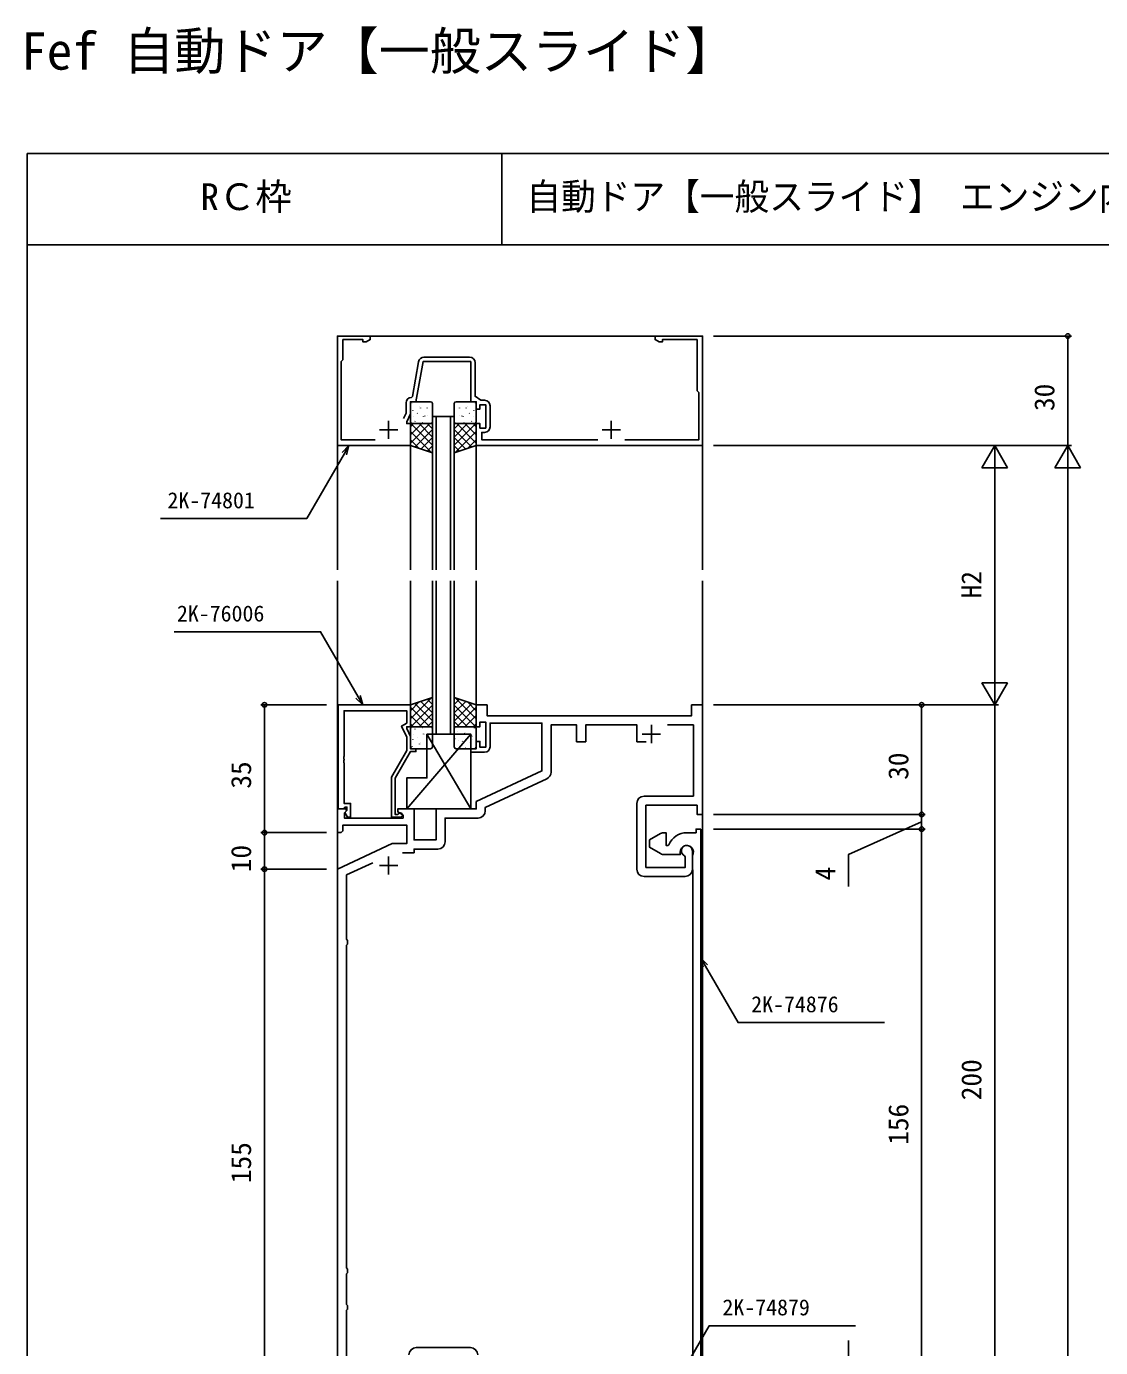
# Model space of a CAD drawing. Units: millimetres, scale not verified. Extents: x -437 to 438, y -681 to 679.
# Drawn here: x -436.9 to -142.7, y 316.8 to 678.6 of the extents above; entities that cross this region are included whole.
import ezdxf
from ezdxf.enums import TextEntityAlignment as Align

# ---------------------------------------------------------------- set-up
doc = ezdxf.new("R2010")
doc.units = ezdxf.units.MM
doc.header["$LTSCALE"] = 4
for name, color, linetype in [('0-1_USER1', 3, 'Continuous'), ('0-2_YKK_11', 7, 'Continuous'), ('0-3_YKK_12', 2, 'Continuous'), ('0-4_YKK_13', 4, 'Continuous'), ('0-6_YKK_D', 6, 'Continuous'), ('0-7_YKK_ZWAK', 7, 'Continuous')]:
    doc.layers.add(name, color=color, linetype=linetype)
doc.styles.add('ＭＳ ゴシック', font='')
doc.styles.get('ＭＳ ゴシック').set_extended_font_data('MS Gothic')

msp = doc.modelspace()

# ---------------------------------------------------------------- linework, layer by layer
at = {"layer": '0-2_YKK_11'}
for p, q in [((-315.5, 588), (-328.009, 588)), ((-309.9, 568.9), (-309.9, 574.7)), ((-340.2, 568.1), (-335.2, 568.1)), ((-337.7, 570.6), (-337.7, 565.6)), ((-279.2, 568.1), (-274.2, 568.1)), ((-276.7, 570.6), (-276.7, 565.6)), ((-251.7, 492.801), (-254.7, 492.801)), ((-263.2, 484.801), (-268.2, 484.801)), ((-265.7, 482.301), (-265.7, 487.301)), ((-269.7, 447.801), (-269.7, 465.801)), ((-254.5, 452.801), (-254.5, 447.801)), ((-335.2, 448.801), (-340.2, 448.801)), ((-337.7, 446.301), (-337.7, 451.301)), ((-256.5, 445.801), (-267.7, 445.801)), ((-315.27, 316.801), (-330.13, 316.801))]:
    msp.add_line(p, q, dxfattribs=at)
for points in [[(-341.384, 565.4), (-350.7, 565.4), (-350.7, 586.8), (-350.2, 587.3), (-350.2, 592.8), (-344.7, 592.8), (-344.7, 592.17), (-343.791, 592.17), (-342.7, 592.8), (-342.7, 593.8), (-351.7, 593.8), (-351.7, 563.8), (-331.7, 563.8), (-331.7, 569.8), (-332.7, 569.8), (-332.7, 570.3), (-331.7, 572.445), (-331.7, 575.8), (-330.2, 575.8), (-328.26, 586.8), (-315.2, 586.8), (-315.2, 575.8), (-313.7, 575.8), (-313.7, 573.8), (-312.7, 573.8), (-312.7, 575), (-311.1, 575), (-311.1, 568.6), (-312.7, 568.6), (-312.7, 569.8), (-313.7, 569.8), (-313.7, 563.8), (-251.7, 563.8), (-251.7, 593.8), (-264.7, 593.8), (-264.7, 592.8), (-263.609, 592.17), (-262.7, 592.17), (-262.7, 592.8), (-253.2, 592.8)], [(-253.2, 592.8), (-253.2, 578.8), (-252.7, 578.3), (-252.7, 565.4), (-273.016, 565.4)], [(-329.486, 586.76), (-331.163, 577.247), (-331.449, 576.999)], [(-311.4, 576.2), (-312.429, 576.2), (-314, 577.3), (-314, 586.5)], [(-332.9, 575.5), (-332.9, 572.711), (-333.606, 571.196)], [(-280.384, 565.4), (-312.2, 565.4), (-312.2, 567.4), (-311.4, 567.4)], [(-351.5, 492.8), (-351.5, 464.3), (-350.17, 464.3), (-349.87, 464.6), (-349.67, 464.8), (-349.1, 464.8), (-349.1, 463.874), (-349.674, 463.3), (-348.923, 462), (-348.1, 462), (-348.1, 465.8), (-349.87, 465.8), (-349.87, 476.842), (-349.99, 477.025), (-349.99, 477.575), (-349.87, 477.758), (-349.87, 477.842), (-349.99, 478.025), (-349.99, 478.575), (-349.87, 478.758), (-349.87, 491.17), (-332.7, 491.17), (-332.7, 487.8), (-334.12, 486.98), (-332.7, 483.934), (-332.7, 480.268), (-336.9, 472.993), (-336.9, 462), (-334.5, 462)], [(-334.999, 462.933), (-335.248, 462.8), (-335.9, 462.8), (-335.9, 472.725), (-331.7, 480), (-330.2, 480), (-330.2, 480.8), (-331.7, 480.8), (-331.7, 484.155), (-332.7, 486.3), (-332.7, 486.8), (-331.7, 486.8), (-331.7, 492.8), (-351.5, 492.8)], [(-254.7, 492.801), (-254.7, 489.801), (-310.7, 489.801), (-310.7, 492.801), (-313.7, 492.801), (-313.7, 486.801), (-312.7, 486.801), (-312.7, 488.101), (-311.1, 488.101), (-311.1, 481.201), (-312.7, 481.201), (-312.7, 482.801), (-313.7, 482.801), (-313.7, 480.801), (-315.2, 480.801), (-315.2, 479.801), (-311.4, 479.801)], [(-251.7, 492.801), (-251.7, 462.801), (-253.2, 462.801), (-253.2, 465.301), (-267.2, 465.301), (-267.2, 448.301), (-256.43, 448.301), (-256.43, 451.156), (-256.608, 451.43)], [(-309.9, 481.301), (-309.9, 487.801), (-295.7, 487.801), (-295.7, 474.695), (-313.7, 466.301), (-313.7, 464.301), (-324.7, 464.301), (-324.7, 455.801), (-330.7, 455.801), (-330.7, 464.301), (-335.2, 464.301), (-335.2, 463.501), (-333.7, 462.635), (-333.7, 461.801), (-349.77, 461.801), (-349.77, 463.207), (-349.19, 463.787), (-349.4, 464.301), (-351.7, 464.301), (-351.7, 457.801), (-350.7, 457.801), (-350.2, 458.301), (-350.2, 459.871), (-332.7, 459.871), (-332.7, 454.801), (-336.688, 454.801), (-351.7, 447.801), (-351.7, 292.801)], [(-267.15, 482.701), (-269.7, 482.701), (-269.7, 487.301), (-283.7, 487.301), (-283.7, 482.701), (-286.2, 482.701), (-286.2, 487.301), (-293.2, 487.301), (-293.2, 474.376)], [(-267.7, 467.801), (-254.2, 467.801), (-254.2, 487.301), (-261.351, 487.301)], [(-294.355, 472.563), (-311.2, 464.708), (-311.2, 463.801)], [(-313.2, 461.801), (-322.2, 461.801), (-322.2, 455.301)], [(-263.201, 452.066), (-266.201, 453.798), (-266.201, 455.798), (-263.201, 457.53)], [(-262.201, 457.798), (-261.701, 457.798), (-261.701, 454.298), (-261.192, 454.298), (-260.914, 454.485)], [(-252.201, 458.798), (-252.201, 292.798), (-256.201, 292.798), (-256.201, 296.298), (-255.401, 296.298), (-255.201, 294.298), (-254.131, 294.298), (-254.131, 301.798), (-255.201, 301.798), (-255.401, 299.798), (-256.201, 299.798), (-256.201, 302.798), (-254.401, 302.798), (-254.401, 447.544), (-254.441, 447.694), (-254.446, 447.702), (-254.456, 447.72), (-254.461, 447.728), (-254.501, 447.878), (-254.501, 451.416), (-254.458, 451.57)], [(-256.001, 457.798), (-253.501, 457.798), (-253.501, 458.798), (-252.201, 458.798)], [(-324.2, 453.301), (-330.7, 453.301), (-330.7, 452.301), (-333.839, 452.301)], [(-257.801, 452.498), (-257.801, 451.798), (-262.201, 451.798)], [(-341.999, 449.566), (-349.2, 446.208), (-349.2, 428.595), (-348.938, 428.297), (-348.938, 427.305), (-349.2, 427.007), (-349.2, 338.595), (-348.938, 338.297), (-348.938, 337.305), (-349.2, 337.007), (-349.2, 328.595), (-348.938, 328.297), (-348.938, 327.305), (-349.2, 327.007), (-349.2, 295.301), (-333.63, 295.301), (-333.63, 296.422), (-334.03, 296.912)]]:
    msp.add_lwpolyline(points, dxfattribs=at)
for centre, radius, start, end in [((-328.009, 586.5), 1.5, 90.00001, 169.99999), ((-315.5, 586.5), 1.5, 0.00001, 89.99999), ((-331.4, 575.5), 1.5, 91.87261, 180), ((-311.4, 574.7), 1.5, 0.00001, 89.99999), ((-311.4, 568.9), 1.5, 270.00001, 359.99999), ((-311.4, 481.301), 1.5, 270.00001, 359.99999), ((-295.2, 474.376), 2, 295, 0), ((-267.7, 465.801), 2, 90.00001, 179.99999), ((-334.5, 462.6), 0.6, 270.00003, 146.25104), ((-313.2, 463.801), 2, 270.00001, 359.99999), ((-262.201, 455.798), 2, 89.99998, 120), ((-256.001, 452.498), 5.3, 89.99999, 157.9757), ((-324.2, 455.301), 2, 270.00001, 359.99999), ((-256.001, 452.498), 1.8, 328.99728, 179.99999), ((-256, 452.801), 1.5, 0.00002, 246.07405), ((-262.201, 453.798), 2, 240, 270.00002), ((-267.7, 447.801), 2, 180.00001, 269.99999), ((-256.5, 447.801), 2, 270.00001, 359.99999), ((-330.13, 314.801), 2, 90.00001, 179.99999), ((-315.27, 314.801), 2, 0.00001, 89.99999)]:
    msp.add_arc(centre, radius, start, end, dxfattribs=at)
at = {"layer": '0-3_YKK_12'}
for p, q in [((-351.7, 593.8), (-351.7, 529.801)), ((-351.7, 593.8), (-251.7, 593.8)), ((-251.7, 529.801), (-251.7, 593.8)), ((-325.7, 529.801), (-325.7, 571.8)), ((-324.7, 571.8), (-324.7, 529.801)), ((-320.7, 529.801), (-320.7, 571.8)), ((-331.7, 563.8), (-331.7, 529.801)), ((-313.7, 563.8), (-313.7, 529.801)), ((-351.7, 526.801), (-351.7, 171.201)), ((-331.7, 526.801), (-331.7, 492.8)), ((-325.7, 484.801), (-325.7, 526.801)), ((-324.7, 526.801), (-324.7, 484.801)), ((-320.7, 484.801), (-320.7, 526.801)), ((-319.7, 526.801), (-319.7, 484.801)), ((-313.7, 526.801), (-313.7, 492.801)), ((-251.7, 171.201), (-251.7, 526.801)), ((-319.7, 484.801), (-325.7, 484.801))]:
    msp.add_line(p, q, dxfattribs=at)
msp.add_lwpolyline([(-325.7, 571.8), (-319.7, 571.8), (-319.7, 529.801)], dxfattribs=at)
at = {"layer": '0-4_YKK_13'}
for p, q in [((-331.7, 575.3), (-331.7, 570.3)), ((-331.256, 575.236), (-331.212, 575.26)), ((-326.2, 575.8), (-331.2, 575.8)), ((-325.7, 570.3), (-325.7, 575.3)), ((-319.7, 570.3), (-319.7, 575.3)), ((-319.2, 575.8), (-314.2, 575.8)), ((-314.144, 575.236), (-314.188, 575.26)), ((-313.7, 575.3), (-313.7, 570.3)), ((-331.064, 573.292), (-331.017, 573.38)), ((-330.892, 571.877), (-330.885, 571.885)), ((-329.822, 572.612), (-329.778, 572.636)), ((-329.231, 574.502), (-329.187, 574.526)), ((-328.917, 574.082), (-328.911, 574.09)), ((-328.174, 571.767), (-328.128, 571.855)), ((-327.798, 571.878), (-327.754, 571.902)), ((-327.155, 574.07), (-327.111, 574.094)), ((-327.131, 572.062), (-327.125, 572.07)), ((-318.245, 574.07), (-318.289, 574.094)), ((-318.269, 572.062), (-318.275, 572.07)), ((-317.602, 571.878), (-317.646, 571.902)), ((-317.226, 571.767), (-317.272, 571.855)), ((-316.483, 574.082), (-316.489, 574.09)), ((-316.169, 574.502), (-316.213, 574.526)), ((-315.578, 572.612), (-315.622, 572.636)), ((-314.508, 571.877), (-314.515, 571.885)), ((-314.336, 573.292), (-314.383, 573.38)), ((-331.7, 568.956), (-330.856, 569.8)), ((-331.7, 566.711), (-328.611, 569.8)), ((-331.7, 564.466), (-326.366, 569.8)), ((-325.7, 563.898), (-331.602, 569.8)), ((-331.2, 569.8), (-326.2, 569.8)), ((-330.515, 563.405), (-325.7, 568.221)), ((-330.465, 570.421), (-330.422, 570.445)), ((-325.7, 566.143), (-329.357, 569.8)), ((-329.073, 569.895), (-329.066, 569.902)), ((-328.389, 569.988), (-328.345, 570.012)), ((-325.7, 568.388), (-327.112, 569.8)), ((-325.721, 571.446), (-325.7, 571.457)), ((-319.679, 571.446), (-319.7, 571.457)), ((-319.7, 568.388), (-318.288, 569.8)), ((-319.7, 566.143), (-316.043, 569.8)), ((-319.7, 563.898), (-313.798, 569.8)), ((-314.885, 563.405), (-319.7, 568.221)), ((-314.2, 569.8), (-319.2, 569.8)), ((-313.7, 564.466), (-319.034, 569.8)), ((-317.011, 569.988), (-317.055, 570.012)), ((-313.7, 566.711), (-316.789, 569.8)), ((-316.327, 569.895), (-316.334, 569.902)), ((-314.935, 570.421), (-314.978, 570.445)), ((-313.7, 568.956), (-314.544, 569.8)), ((-325.92, 561.873), (-331.7, 567.653)), ((-329.288, 562.996), (-331.7, 565.408)), ((-328.832, 562.844), (-325.7, 565.976)), ((-316.568, 562.844), (-319.7, 565.976)), ((-319.48, 561.873), (-313.7, 567.653)), ((-316.112, 562.996), (-313.7, 565.408)), ((-327.148, 562.283), (-325.7, 563.73)), ((-318.252, 562.283), (-319.7, 563.73)), ((-325.92, 494.728), (-331.7, 488.948)), ((-329.288, 493.605), (-331.7, 491.193)), ((-331.7, 492.135), (-326.366, 486.801)), ((-325.7, 492.703), (-331.602, 486.801)), ((-330.515, 493.196), (-325.7, 488.381)), ((-328.832, 493.757), (-325.7, 490.626)), ((-327.148, 494.319), (-325.7, 492.871)), ((-318.253, 494.318), (-319.704, 492.867)), ((-316.569, 493.757), (-319.704, 490.622)), ((-314.885, 493.196), (-319.704, 488.377)), ((-319.704, 492.707), (-313.798, 486.801)), ((-319.478, 494.726), (-313.7, 488.948)), ((-313.7, 492.135), (-319.034, 486.801)), ((-316.111, 493.604), (-313.7, 491.193)), ((-331.7, 489.89), (-328.611, 486.801)), ((-325.7, 490.458), (-329.357, 486.801)), ((-319.704, 490.461), (-316.043, 486.801)), ((-313.7, 489.89), (-316.789, 486.801)), ((-315.2, 484.8), (-332.7, 464.301)), ((-331.7, 487.645), (-330.856, 486.801)), ((-331.7, 481.301), (-331.7, 486.301)), ((-331.2, 486.801), (-326.2, 486.801)), ((-330.462, 486.18), (-330.418, 486.156)), ((-329.07, 486.706), (-329.063, 486.699)), ((-328.386, 486.613), (-328.342, 486.589)), ((-328.171, 484.834), (-328.124, 484.746)), ((-315.2, 464.301), (-327.2, 484.8)), ((-325.7, 488.213), (-327.112, 486.801)), ((-325.718, 485.155), (-325.7, 485.146)), ((-325.7, 486.301), (-325.7, 481.301)), ((-319.704, 488.216), (-318.288, 486.801)), ((-319.704, 486.301), (-319.704, 481.301)), ((-314.2, 486.801), (-319.204, 486.801)), ((-318.91, 485.446), (-318.953, 485.422)), ((-316.833, 485.014), (-316.877, 484.99)), ((-316.513, 485.169), (-316.52, 485.162)), ((-315.767, 484.963), (-315.814, 484.875)), ((-313.7, 487.645), (-314.544, 486.801)), ((-314.165, 486.471), (-314.209, 486.447)), ((-313.7, 481.301), (-313.7, 486.301)), ((-331.253, 481.365), (-331.209, 481.341)), ((-331.061, 483.309), (-331.014, 483.221)), ((-330.889, 484.724), (-330.882, 484.716)), ((-329.819, 483.989), (-329.775, 483.965)), ((-329.228, 482.099), (-329.184, 482.075)), ((-328.914, 482.519), (-328.907, 482.511)), ((-327.794, 484.723), (-327.75, 484.699)), ((-327.151, 482.531), (-327.107, 482.507)), ((-327.128, 484.539), (-327.121, 484.531)), ((-319.501, 483.556), (-319.545, 483.532)), ((-318.455, 483.002), (-318.461, 482.994)), ((-317.476, 482.822), (-317.52, 482.798)), ((-315.4, 482.39), (-315.443, 482.366)), ((-314.808, 484.28), (-314.852, 484.256)), ((-314.694, 483.187), (-314.701, 483.179)), ((-326.2, 480.801), (-331.2, 480.801)), ((-319.204, 480.801), (-314.2, 480.801)), ((-318.067, 480.932), (-318.111, 480.909)), ((-316.669, 480.982), (-316.676, 480.974))]:
    msp.add_line(p, q, dxfattribs=at)
for points in [[(-325.7, 561.8), (-331.7, 563.8), (-331.7, 569.8), (-325.7, 569.8)], [(-319.7, 561.8), (-313.7, 563.8), (-313.7, 569.8), (-319.7, 569.8)], [(-325.7, 494.801), (-331.7, 492.801), (-331.7, 486.801), (-325.7, 486.801)], [(-319.704, 494.801), (-313.7, 492.801), (-313.7, 486.801), (-319.704, 486.801)], [(-327.2, 484.8), (-315.2, 484.8), (-315.2, 464.301), (-332.7, 464.301), (-332.7, 472.801), (-327.2, 472.801)]]:
    msp.add_lwpolyline(points, close=True, dxfattribs=at)
for centre, start, end in [((-331.2, 575.3), 90, 180), ((-326.2, 575.3), 0, 90), ((-319.2, 575.3), 90, 180), ((-314.2, 575.3), 0, 90), ((-331.2, 570.3), 180, 270), ((-326.2, 570.3), 270, 0), ((-319.2, 570.3), 180, 270), ((-314.2, 570.3), 270, 0), ((-331.2, 486.301), 90, 180), ((-326.2, 486.301), 0, 90), ((-319.204, 486.301), 90, 180), ((-314.2, 486.301), 0, 90), ((-331.2, 481.301), 180, 270), ((-326.2, 481.301), 270, 0), ((-319.204, 481.301), 180, 270), ((-314.2, 481.301), 270, 0)]:
    msp.add_arc(centre, 0.5, start, end, dxfattribs=at)
at = {"layer": '0-6_YKK_D'}
for p, q in [((-248.7, 593.8), (-150.7, 593.8)), ((-151.7, 563.8), (-151.7, 593.8)), ((-248.7, 563.8), (-150.7, 563.8)), ((-248.7, 563.8), (-150.7, 563.8)), ((-248.7, 563.8), (-170.7, 563.8)), ((-171.7, 563.8), (-175.2, 557.738)), ((-171.7, 563.8), (-168.2, 557.738)), ((-171.7, 563.8), (-171.7, 551.676)), ((-151.7, 563.8), (-155.2, 557.738)), ((-151.7, 563.8), (-148.2, 557.738)), ((-151.7, 563.8), (-151.7, 551.676)), ((-175.2, 557.738), (-168.2, 557.738)), ((-155.2, 557.738), (-148.2, 557.738)), ((-171.7, 499.798), (-171.7, 556.8)), ((-151.7, -66.4), (-151.7, 556.8)), ((-171.7, 492.798), (-171.7, 504.922)), ((-171.7, 492.798), (-175.2, 498.86)), ((-168.2, 498.86), (-175.2, 498.86)), ((-171.7, 492.798), (-168.2, 498.86)), ((-354.7, 492.801), (-372.7, 492.801)), ((-371.7, 492.801), (-371.7, 457.801)), ((-248.7, 492.798), (-190.7, 492.798)), ((-248.7, 492.798), (-170.7, 492.798)), ((-248.7, 492.798), (-170.7, 492.798)), ((-191.7, 492.798), (-191.7, 462.801)), ((-171.7, 292.798), (-171.7, 492.798)), ((-248.7, 462.801), (-190.7, 462.801)), ((-248.7, 462.801), (-190.7, 462.801)), ((-191.7, 462.801), (-191.7, 458.798)), ((-354.7, 457.801), (-372.7, 457.801)), ((-354.7, 457.801), (-372.7, 457.801)), ((-371.7, 457.801), (-371.7, 447.801)), ((-248.7, 458.798), (-190.7, 458.798)), ((-248.7, 458.798), (-190.7, 458.798)), ((-191.7, 302.798), (-191.7, 458.798)), ((-354.7, 447.801), (-372.7, 447.801)), ((-354.7, 447.801), (-372.7, 447.801)), ((-371.7, 447.801), (-371.7, 292.801))]:
    msp.add_line(p, q, dxfattribs=at)
for points in [[(-348.536, 563.8), (-349.811, 561.592), (-360.083, 543.8), (-400.161, 543.8)], [(-350.402, 561.933), (-348.536, 563.8), (-349.219, 561.25)], [(-344.777, 492.8), (-346.052, 495.008), (-356.324, 512.8), (-396.403, 512.8)], [(-345.46, 495.35), (-344.777, 492.8), (-346.644, 494.667)], [(-191.7, 460.799), (-211.7, 451.833), (-211.7, 443.102)], [(-251.518, 420.929), (-252.201, 423.479), (-250.334, 421.612)], [(-252.201, 423.479), (-250.926, 421.27), (-241.995, 405.801), (-201.916, 405.801)], [(-261.414, 302.796), (-260.139, 305.005), (-249.867, 322.796), (-209.788, 322.796)], [(-211.7, 292.798), (-211.7, 302.798), (-211.7, 318.723)]]:
    msp.add_lwpolyline(points, dxfattribs=at)
for centre in [(-151.7, 593.8), (-371.7, 492.801), (-191.7, 492.798), (-191.7, 462.801), (-191.7, 462.801), (-371.7, 457.801), (-371.7, 457.801), (-191.7, 458.798), (-191.7, 458.798), (-371.7, 447.801), (-371.7, 447.801)]:
    msp.add_circle(centre, 0.637, dxfattribs=at)
at = {"layer": '0-7_YKK_ZWAK'}
for p, q in [((-436.7, 643.8), (-436.7, -681.2)), ((438.3, 643.8), (-436.7, 643.8)), ((-306.7, 643.8), (-306.7, 618.8)), ((438.3, 618.8), (-436.7, 618.8))]:
    msp.add_line(p, q, dxfattribs=at)

# ---------------------------------------------------------------- texts
at = {"layer": '0-1_USER1', "style": 'ＭＳ ゴシック'}
for s, height, p in [('Fef 自動ドア【一般スライド】', 10.26, (-438.288, 663.658)), ('RＣ枠', 7.331, (-389.172, 626.073))]:
    msp.add_text(s, height=height, dxfattribs=at).set_placement(p, align=Align.BOTTOM_LEFT)
at = {"layer": '0-1_USER1', "style": 'ＭＳ ゴシック', "width": 0.95}
msp.add_text('自動ドア【一般スライド】 エンジン内蔵 たて骨35㎜見付 たてかまち35㎜見付 枠：18㎜溝幅 障子：18㎜溝幅', height=7.331, dxfattribs=at).set_placement((-299.952, 626.13), align=Align.BOTTOM_LEFT)
at = {"layer": '0-6_YKK_D', "style": 'ＭＳ ゴシック'}
for s, p in [('30', (-153.7, 573.26)), ('H2', (-173.7, 521.971)), ('30', (-193.7, 472.26)), ('35', (-373.7, 469.847)), ('10', (-373.7, 446.963)), ('4', (-213.7, 444.719)), ('200', (-173.7, 384.531)), ('156', (-193.7, 372.339)), ('155', (-373.7, 361.821))]:
    msp.add_text(s, height=5.499, rotation=90, dxfattribs=at).set_placement(p, align=Align.BOTTOM_LEFT)
for s, p in [('2K-74801', (-398.258, 545.3)), ('2K-76006', (-395.658, 514.3)), ('2K-74876', (-238.388, 407.301)), ('2K-74879', (-246.26, 324.296))]:
    msp.add_text(s, height=4.399, dxfattribs=at).set_placement(p, align=Align.BOTTOM_LEFT)

doc.saveas('drawing.dxf')
